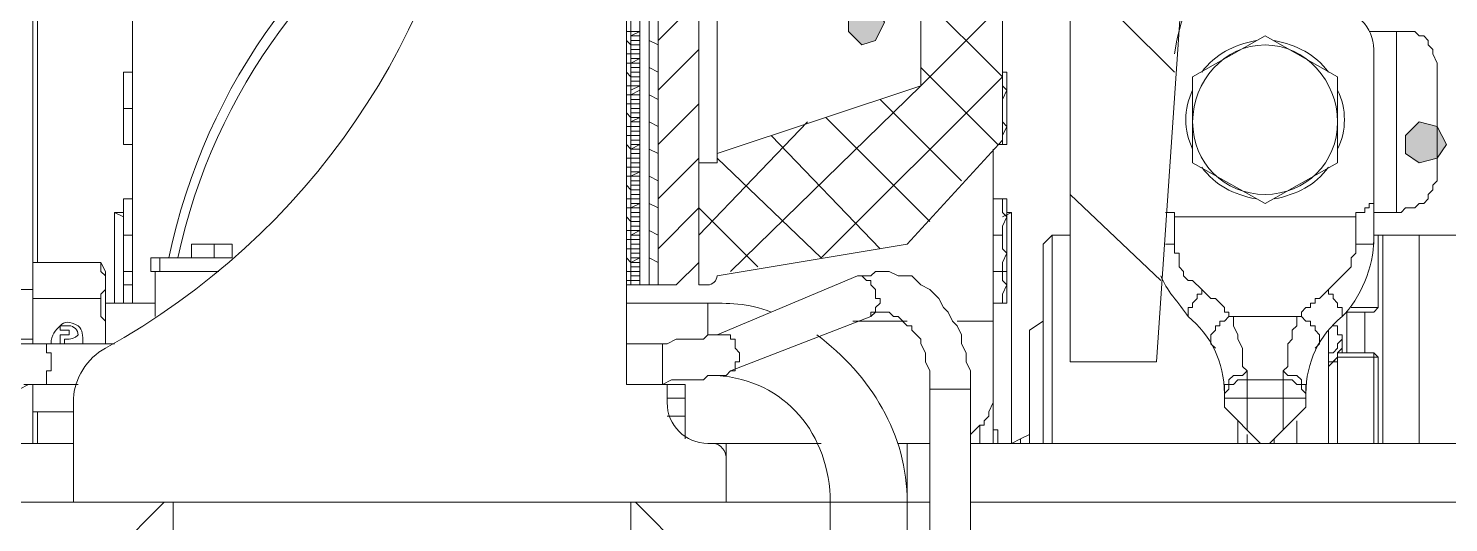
# Model space of a CAD drawing. Header units: millimetres. Extents: x 25083 to 52777, y 24772 to 45779.
# Drawn here: x 46446.4 to 46562.8, y 38639 to 38679.6 of the extents above; entities that cross this region are included whole.
import ezdxf

# ---------------------------------------------------------------- set-up
doc = ezdxf.new("R2010")
doc.units = ezdxf.units.MM

# ---------------------------------------------------------------- blocks, each defined once
blk = doc.blocks.new('zw$F4C5')
h = blk.add_hatch(color=7)
h.dxf.hatch_style = 2
h.paths.add_polyline_path([(406.27, 212.05), (405.52, 213.16), (404.41, 213.53), (403.3, 212.79), (403.3, 211.3), (404.41, 210.19), (405.52, 210.56)])
h = blk.add_hatch(color=7)
h.dxf.hatch_style = 2
h.paths.add_polyline_path([(452.32, 202.02), (451.57, 203.5), (450.09, 203.88), (448.97, 202.76), (448.97, 201.28), (450.09, 200.53), (451.57, 200.91)])
at = {"color": 7, "lineweight": 5}
for points in [[(433.38, 255.12), (428.55, 184.19)], [(421.49, 184.19), (421.49, 234.33)], [(385.1, 233.96), (385.1, 182.34)], [(385.47, 230.61), (385.47, 190.51)], [(385.47, 230.61), (385.47, 190.51)], [(386.21, 230.61), (386.21, 190.51)], [(386.96, 230.61), (386.96, 190.51)], [(387.7, 230.61), (387.7, 190.51)], [(391.04, 190.51), (391.04, 230.61)], [(344.62, 189.02), (344.62, 229.87)], [(336.45, 185.68), (336.45, 228.39)], [(392.53, 200.53), (392.53, 220.59)], [(415.92, 219.1), (415.92, 202.39)], [(336.45, 218.73), (336.45, 192.36)], [(336.82, 217.99), (336.82, 192.36)], [(409.24, 214.27), (409.24, 206.85)], [(431.52, 207.59), (437.46, 210.93)], [(437.46, 210.93), (443.4, 207.59)], [(448.23, 211.3), (446, 211.3)], [(448.23, 211.3), (448.23, 196.45)], [(448.23, 211.3), (449.72, 211.3), (450.09, 210.93), (450.46, 210.93), (450.83, 210.56), (450.83, 210.19), (451.2, 209.82), (451.2, 209.45), (451.57, 208.7), (451.57, 206.48)], [(446.37, 194.22), (446.37, 209.82)], [(343.88, 207.96), (343.88, 202.02)], [(343.88, 206.48), (343.88, 207.96)], [(343.88, 207.96), (344.62, 207.96)], [(416.29, 207.96), (415.92, 207.96)], [(415.92, 207.59), (415.92, 206.85), (416.29, 206.48)], [(416.29, 202.02), (416.29, 207.96)], [(431.52, 200.53), (431.52, 207.59)], [(443.4, 207.59), (443.4, 200.53)], [(343.88, 204.99), (343.88, 206.48)], [(392.53, 201.28), (409.24, 206.85)], [(416.29, 206.48), (415.92, 205.73), (415.92, 205.36)], [(451.57, 201.65), (451.57, 206.48)], [(343.88, 203.5), (343.88, 204.99)], [(343.88, 204.99), (344.62, 204.99)], [(415.92, 204.62), (415.92, 203.88), (416.29, 203.5)], [(343.88, 202.02), (343.88, 203.5)], [(416.29, 203.5), (415.92, 202.76), (415.92, 202.39)], [(343.88, 202.02), (344.62, 202.02)], [(408.12, 193.85), (415.92, 202.39)], [(415.18, 177.51), (415.18, 201.65)], [(415.55, 202.02), (416.29, 202.02)], [(415.92, 202.39), (415.92, 202.02)], [(451.57, 201.65), (451.57, 199.05), (451.2, 198.68), (451.2, 198.31), (450.83, 197.93), (450.83, 197.56), (450.46, 197.19), (450.09, 197.19), (449.72, 196.82), (448.97, 196.82), (448.6, 196.45), (448.23, 196.45)], [(391.04, 200.53), (392.53, 200.53)], [(437.46, 197.19), (431.52, 200.53)], [(443.4, 200.53), (437.46, 197.19)], [(446.37, 198.31), (446.37, 197.19), (446, 197.19), (446, 196.82), (445.63, 196.82), (445.63, 196.45), (444.89, 196.45), (444.89, 196.08)], [(343.88, 197.56), (343.88, 189.02)], [(343.88, 196.08), (343.88, 197.56)], [(343.88, 197.56), (344.62, 197.56)], [(416.29, 197.56), (415.18, 197.56)], [(415.92, 197.56), (415.92, 196.45), (416.29, 196.08)], [(416.29, 189.02), (416.29, 197.56)], [(343.14, 189.02), (343.14, 196.45)], [(343.14, 196.45), (343.88, 196.08)], [(343.88, 196.08), (343.14, 196.45)], [(343.88, 196.45), (343.14, 196.45)], [(343.88, 194.59), (343.88, 196.08)], [(415.92, 196.08), (416.66, 196.45)], [(415.92, 196.08), (416.66, 196.45)], [(416.29, 196.08), (415.92, 195.33), (415.92, 194.59)], [(416.66, 196.45), (416.29, 196.45)], [(416.66, 196.45), (416.66, 177.51)], [(430.03, 196.08), (430.03, 196.45), (429.29, 196.45)], [(430.03, 193.85), (430.03, 196.08)], [(444.89, 196.08), (430.03, 196.08)], [(444.89, 196.08), (444.89, 193.85)], [(448.23, 196.45), (446.37, 196.45)], [(343.88, 193.11), (343.88, 194.59)], [(343.88, 194.59), (344.62, 194.59)], [(415.92, 194.59), (415.18, 194.59)], [(415.92, 194.59), (415.92, 193.48), (416.29, 193.11)], [(420.01, 194.59), (419.26, 193.85)], [(420.01, 194.59), (420.01, 177.51)], [(420.01, 194.59), (421.49, 194.59)], [(453.43, 194.59), (446.37, 194.59)], [(446.74, 188.65), (446.74, 194.59)], [(447.12, 177.51), (447.12, 194.59)], [(450.09, 177.51), (450.09, 194.59)], [(349.45, 192.74), (349.45, 193.85)], [(349.45, 192.74), (349.45, 193.85)], [(349.45, 193.85), (350.56, 193.85)], [(349.45, 193.85), (352.79, 193.85)], [(350.56, 193.85), (351.31, 193.85)], [(351.31, 192.74), (351.31, 193.85)], [(351.31, 193.85), (352.05, 193.85)], [(352.05, 193.85), (352.79, 193.85)], [(352.79, 192.74), (352.79, 193.85)], [(392.53, 191.25), (408.12, 193.85)], [(419.26, 193.85), (419.26, 177.51)], [(429.29, 193.85), (430.03, 193.85)], [(432.26, 190.14), (431.52, 190.88), (431.15, 190.88), (430.78, 191.25), (430.78, 191.62), (430.41, 191.99), (430.41, 193.11), (430.03, 193.11), (430.03, 193.85)], [(444.89, 193.85), (444.89, 193.11), (444.52, 192.74), (444.52, 191.99), (442.66, 190.14)], [(446.37, 194.22), (446.37, 193.85), (444.89, 193.85)], [(336.45, 190.88), (336.45, 192.36)], [(336.45, 192.36), (342.02, 192.36)], [(336.45, 192.36), (336.45, 191.62)], [(342.39, 190.88), (342.39, 191.25), (342.02, 191.62), (342.02, 192.36)], [(342.39, 191.62), (342.02, 192.36)], [(343.88, 191.62), (343.88, 193.11)], [(346.11, 192.74), (346.11, 191.62)], [(352.79, 192.74), (346.11, 192.74)], [(346.85, 192.74), (346.85, 191.62)], [(349.45, 192.74), (352.79, 192.74)], [(389.18, 190.51), (391.04, 192.36)], [(416.29, 193.11), (415.92, 192.36), (415.92, 191.62)], [(342.39, 191.62), (342.39, 185.68)], [(343.88, 190.51), (343.88, 191.62)], [(343.88, 191.62), (344.62, 191.62)], [(351.68, 191.62), (346.11, 191.62)], [(346.48, 187.91), (346.48, 191.62)], [(346.85, 191.62), (346.48, 191.62)], [(392.53, 186.42), (404.04, 191.25)], [(404.04, 191.25), (405.15, 191.25), (405.52, 191.62), (406.64, 191.62), (407.38, 191.25), (408.49, 191.25), (409.24, 190.51), (409.98, 190.14), (410.72, 189.39), (411.09, 188.65), (411.47, 188.28), (411.84, 187.54), (412.21, 187.16), (412.58, 186.42), (412.58, 185.68), (412.95, 184.94), (412.95, 184.19), (413.32, 183.45), (413.32, 181.97)], [(404.04, 191.25), (404.41, 191.25), (404.78, 190.88), (405.15, 190.88), (405.15, 190.51), (405.52, 190.14), (405.52, 189.76)], [(415.18, 191.62), (416.29, 191.62)], [(415.92, 191.62), (415.92, 190.88), (416.29, 190.51)], [(327.54, 190.14), (336.45, 190.14)], [(336.45, 190.51), (336.45, 190.88)], [(336.45, 189.39), (336.45, 190.51)], [(342.02, 189.39), (342.02, 189.76), (342.39, 190.14), (342.39, 190.88)], [(343.88, 189.02), (343.88, 190.51)], [(343.88, 190.51), (344.62, 190.51)], [(389.18, 190.51), (385.1, 190.51)], [(391.04, 190.51), (391.78, 190.51)], [(416.29, 190.51), (415.92, 189.76), (415.92, 189.02)], [(431.15, 187.91), (431.15, 188.65), (431.52, 188.65), (431.52, 189.02), (431.89, 189.39), (431.89, 189.76), (432.26, 189.76), (432.26, 190.14)], [(434.86, 187.91), (434.49, 187.91), (434.49, 188.28), (434.12, 188.28), (434.12, 188.65), (433.38, 189.39), (433, 189.39), (432.26, 190.14)], [(442.66, 190.14), (441.92, 189.39), (441.55, 189.39), (441.55, 189.02), (441.17, 189.02), (441.17, 188.65), (440.8, 188.65), (440.43, 188.28), (440.43, 187.91), (440.06, 187.91)], [(443.77, 187.91), (443.77, 188.65), (443.4, 188.65), (443.4, 189.02), (443.03, 189.39), (443.03, 189.76), (442.66, 189.76), (442.66, 190.14)], [(336.45, 186.05), (336.45, 189.39)], [(336.45, 189.39), (342.02, 189.39)], [(342.39, 186.05), (342.39, 187.54), (342.02, 187.91), (342.02, 189.39)], [(346.48, 189.02), (342.39, 189.02)], [(391.78, 189.02), (385.1, 189.02)], [(391.78, 186.42), (391.78, 189.02)], [(405.52, 189.76), (405.52, 189.39), (405.9, 189.39), (405.9, 189.02), (405.52, 188.65), (405.52, 188.28), (405.15, 188.28), (405.15, 187.91)], [(415.18, 189.02), (416.29, 189.02)], [(444.89, 188.65), (444.52, 188.65)], [(445.26, 188.65), (444.89, 188.65)], [(446, 188.65), (445.26, 188.65)], [(446.74, 188.65), (446, 188.65)], [(446.37, 188.28), (446.74, 188.65)], [(393.64, 183.45), (405.15, 187.91)], [(408.12, 187.54), (403.67, 187.54)], [(405.15, 187.91), (405.52, 188.28), (406.64, 188.28), (407.01, 187.91), (407.38, 187.91), (408.12, 187.16), (408.49, 187.16), (408.49, 186.79), (409.24, 186.05), (409.24, 185.68), (409.61, 184.94), (409.61, 184.19), (409.98, 183.45), (409.98, 181.97)], [(415.18, 187.54), (412.21, 187.54)], [(418.15, 186.79), (419.26, 187.54)], [(433.38, 185.31), (433, 185.68), (433, 186.42), (433.38, 186.79), (433.38, 187.16), (433.75, 187.16), (433.75, 187.54), (434.12, 187.54), (434.49, 187.91), (434.86, 187.91)], [(435.98, 183.45), (435.6, 183.82), (435.6, 185.31), (435.23, 186.05), (435.23, 186.42), (434.86, 187.16), (434.86, 187.91)], [(434.86, 187.91), (440.06, 187.91)], [(440.06, 187.91), (440.06, 187.16), (439.69, 186.79), (439.69, 186.05), (439.32, 185.68), (439.32, 183.82), (438.95, 183.45)], [(441.55, 185.31), (441.92, 185.68), (441.92, 186.42), (441.55, 186.79), (441.55, 187.16), (441.17, 187.16), (441.17, 187.54), (440.8, 187.54), (440.43, 187.91), (440.06, 187.91)], [(444.15, 184.94), (444.15, 188.28)], [(444.52, 188.28), (444.15, 188.28)], [(444.15, 188.28), (444.52, 188.28)], [(444.89, 188.28), (444.52, 188.28)], [(444.52, 188.28), (444.89, 188.28)], [(444.89, 188.28), (445.26, 188.28)], [(445.26, 188.28), (444.89, 188.28)], [(445.26, 188.28), (445.63, 188.28)], [(445.63, 188.28), (445.26, 188.28)], [(445.63, 188.28), (445.63, 184.94)], [(446.37, 188.28), (445.63, 188.28)], [(445.63, 188.28), (446, 188.28)], [(446, 188.28), (446.37, 188.28)], [(338.68, 187.16), (338.68, 186.79)], [(339.42, 187.16), (338.68, 187.16)], [(338.68, 186.79), (339.42, 186.79)], [(338.68, 186.42), (338.68, 185.68)], [(339.42, 186.42), (338.68, 186.42)], [(339.42, 186.79), (339.42, 186.42)], [(388.07, 185.68), (388.44, 185.68), (389.18, 186.05), (391.41, 186.05), (391.78, 186.42), (392.53, 186.42)], [(392.53, 186.42), (393.64, 186.42), (393.64, 186.05), (394.01, 186.05), (394.01, 185.31)], [(418.15, 186.79), (418.15, 177.51)], [(442.66, 186.79), (442.66, 177.51)], [(443.03, 187.16), (443.4, 187.16), (443.4, 186.42), (443.77, 186.42), (443.77, 186.05)], [(325.31, 186.05), (336.45, 186.05)], [(327.54, 176.02), (327.54, 176.77), (327.91, 177.51), (327.91, 178.62), (329.4, 181.59), (329.77, 181.97), (330.14, 182.71), (330.88, 183.08), (331.25, 183.82), (332.74, 184.57), (333.11, 184.94), (333.85, 185.31), (334.59, 185.31), (335.34, 185.68), (337.57, 185.68)], [(336.45, 185.68), (336.45, 186.05)], [(337.57, 185.68), (337.57, 184.94), (337.94, 184.94), (337.94, 184.19)], [(337.57, 185.68), (343.14, 185.68)], [(339.05, 185.68), (339.05, 186.05)], [(339.05, 186.05), (339.42, 186.05)], [(342.39, 185.68), (342.39, 186.05)], [(385.1, 185.68), (388.07, 185.68)], [(388.07, 185.68), (388.07, 184.19)], [(394.01, 185.31), (394.38, 184.94), (394.38, 184.19), (394.01, 184.19), (394.01, 183.45), (393.64, 183.45)], [(443.77, 186.05), (443.4, 185.68), (443.4, 185.31), (443.03, 184.94), (442.66, 184.94)], [(443.4, 184.94), (443.77, 185.31)], [(443.77, 186.05), (443.77, 185.31)], [(443.77, 186.05), (443.77, 185.31)], [(443.77, 185.68), (443.77, 185.31)], [(443.77, 185.31), (443.77, 184.94)], [(337.94, 184.19), (337.94, 183.45), (337.57, 183.45), (337.57, 182.34)], [(388.07, 184.19), (388.07, 182.34)], [(421.49, 184.19), (428.55, 184.19)], [(442.66, 183.82), (443.4, 184.57)], [(443.4, 184.19), (443.03, 184.19), (442.66, 183.82)], [(442.66, 184.19), (443.03, 184.19)], [(443.03, 184.19), (443.4, 184.57)], [(443.4, 184.57), (443.4, 184.94)], [(443.4, 184.57), (443.4, 184.94)], [(443.4, 184.94), (443.4, 184.57)], [(446.37, 184.94), (443.4, 184.94)], [(443.4, 184.57), (443.4, 177.51)], [(446.74, 184.57), (443.4, 184.57)], [(446.37, 184.94), (446.74, 184.57)], [(446.74, 184.57), (446.74, 177.51)], [(388.07, 182.34), (388.81, 182.71), (391.41, 182.71), (391.78, 183.08), (393.27, 183.08), (393.64, 183.45)], [(414.07, 179), (414.44, 179), (414.44, 179.37), (414.81, 179.74), (414.81, 180.11), (415.18, 180.85), (415.18, 183.45)], [(434.12, 181.59), (434.12, 182.34), (434.49, 182.34), (434.49, 182.71), (434.86, 183.08), (435.6, 183.08), (435.98, 183.45)], [(435.98, 178.62), (435.98, 183.45)], [(440.8, 181.59), (440.8, 182.34), (440.43, 182.34), (440.43, 182.71), (440.06, 183.08), (439.32, 183.08), (438.95, 183.45)], [(438.95, 178.62), (438.95, 183.45)], [(330.88, 176.02), (330.88, 176.77), (331.25, 177.51), (331.25, 177.88), (331.62, 178.62), (331.62, 179), (331.99, 179.37), (332.37, 180.11), (333.85, 181.59), (334.22, 181.59), (334.97, 181.97), (335.34, 181.97), (336.08, 182.34), (337.57, 182.34)], [(335.71, 182.34), (336.45, 182.34)], [(336.45, 177.51), (336.45, 182.34)], [(336.45, 181.97), (336.45, 182.34)], [(336.45, 181.59), (336.45, 181.97)], [(337.57, 182.34), (340.16, 182.34)], [(385.1, 182.34), (389.93, 182.34)], [(385.1, 182.34), (388.07, 182.34)], [(388.44, 180.85), (388.44, 182.34)], [(389.93, 177.88), (389.93, 182.34)], [(409.98, 181.97), (409.98, 157.46)], [(412.95, 181.97), (409.98, 181.97)], [(413.32, 181.97), (412.95, 181.97)], [(413.32, 181.97), (413.32, 145.57)], [(435.98, 182.71), (435.23, 182.71), (434.86, 182.34), (434.49, 182.34), (434.49, 181.97), (434.12, 181.59), (434.12, 181.22)], [(438.95, 182.71), (435.98, 182.71)], [(440.8, 181.22), (440.8, 181.59), (440.43, 181.97), (440.43, 182.34), (440.06, 182.34), (439.69, 182.71), (438.95, 182.71)], [(336.45, 180.11), (336.45, 181.59)], [(336.45, 180.11), (336.45, 180.85)], [(339.79, 181.22), (339.79, 172.68)], [(388.44, 181.22), (389.93, 181.22)], [(434.12, 180.48), (434.12, 181.59)], [(434.12, 181.22), (440.8, 181.22)], [(434.12, 180.48), (437.09, 177.51)], [(437.83, 177.51), (440.8, 180.48)], [(440.8, 180.48), (440.8, 181.59)], [(336.45, 180.11), (336.45, 177.51)], [(336.45, 180.11), (339.79, 180.11)], [(336.82, 180.11), (336.82, 177.51)], [(389.93, 179.74), (388.44, 179.74)], [(435.23, 177.51), (435.23, 179.37)], [(440.06, 179.37), (440.06, 177.51)], [(413.32, 178.25), (414.07, 179)], [(414.07, 177.51), (414.07, 179)], [(415.55, 178.62), (415.18, 178.62)], [(415.55, 177.51), (415.55, 178.62)], [(418.15, 178.25), (417.41, 177.88)], [(435.98, 178.25), (435.98, 177.51)], [(331.25, 177.51), (339.79, 177.51)], [(391.78, 177.51), (393.27, 177.51)], [(393.27, 172.68), (393.27, 177.51)], [(393.27, 177.51), (401.07, 177.51)], [(407.38, 177.51), (409.98, 177.51)], [(408.12, 172.68), (408.12, 177.51)], [(413.32, 177.51), (460.49, 177.51)], [(417.41, 177.88), (416.66, 177.51)], [(417.41, 177.88), (417.41, 177.51)], [(438.2, 177.88), (438.2, 177.51)], [(339.79, 172.68), (393.27, 172.68)], [(347.22, 172.68), (343.14, 168.6)], [(347.96, 172.68), (347.96, 99.52)], [(385.47, 99.52), (385.47, 172.68)], [(385.84, 172.68), (389.93, 168.6)], [(401.81, 157.46), (401.81, 172.68)], [(401.81, 172.68), (404.78, 172.68)], [(404.78, 172.68), (408.12, 172.68)], [(408.12, 157.46), (408.12, 172.68)]]:
    blk.add_lwpolyline(points, dxfattribs=at)
at = {"color": 7, "lineweight": 0}
for points in [[(421.49, 216.5), (430.03, 207.96)], [(409.24, 214.27), (415.92, 207.59)], [(391.04, 213.9), (387.7, 210.56)], [(415.92, 213.53), (409.24, 206.85)], [(385.1, 211.3), (385.47, 211.3)], [(386.21, 211.3), (385.47, 210.93)], [(386.21, 211.3), (385.47, 211.3)], [(386.21, 210.93), (385.47, 210.93)], [(385.1, 210.56), (385.47, 210.19)], [(386.21, 210.56), (385.47, 210.56)], [(386.21, 210.19), (385.47, 210.19)], [(386.21, 209.82), (385.47, 209.82)], [(387.7, 210.19), (386.96, 210.56)], [(391.04, 209.82), (387.7, 206.48)], [(385.1, 209.45), (385.47, 209.45)], [(385.1, 208.7), (385.47, 208.7)], [(385.47, 208.7), (385.47, 209.45)], [(386.21, 209.45), (385.47, 209.45)], [(386.21, 209.08), (385.47, 208.7)], [(386.21, 209.08), (385.47, 209.08)], [(386.21, 208.7), (385.47, 208.7)], [(385.1, 207.96), (385.47, 207.59)], [(386.21, 208.33), (385.47, 208.33)], [(386.21, 207.96), (385.47, 207.96)], [(386.21, 207.59), (385.47, 207.59)], [(387.7, 207.96), (386.96, 208.33)], [(415.92, 207.59), (401.07, 192.74)], [(409.24, 208.33), (415.55, 202.02)], [(385.1, 206.85), (385.47, 206.85)], [(385.1, 206.1), (385.47, 206.1)], [(386.21, 207.22), (385.47, 207.22)], [(386.21, 206.85), (385.47, 206.48)], [(386.21, 206.85), (385.47, 206.85)], [(385.47, 205.73), (385.47, 206.48)], [(386.21, 206.48), (385.47, 206.1)], [(386.21, 206.1), (385.47, 206.1)], [(387.7, 205.73), (386.96, 206.1)], [(409.24, 206.85), (393.64, 191.62)], [(385.1, 205.36), (385.47, 205.36)], [(386.21, 205.73), (385.47, 205.73)], [(386.21, 205.36), (385.47, 205.36)], [(386.21, 204.99), (385.47, 204.99)], [(391.04, 205.36), (387.7, 202.02)], [(405.9, 205.73), (412.58, 199.05)], [(385.1, 204.62), (385.47, 204.25)], [(386.21, 204.62), (385.47, 204.62)], [(386.21, 204.25), (385.47, 203.88)], [(386.21, 204.25), (385.47, 204.25)], [(386.21, 203.88), (385.47, 203.88)], [(387.7, 203.5), (386.96, 203.88)], [(399.95, 203.88), (391.04, 194.59)], [(401.44, 204.25), (409.98, 195.71)], [(385.1, 203.5), (385.47, 203.5)], [(385.1, 202.76), (385.47, 202.76)], [(386.21, 203.5), (385.47, 203.5)], [(385.47, 202.39), (385.47, 203.13)], [(386.21, 203.13), (385.47, 203.13)], [(386.21, 202.76), (385.47, 202.76)], [(396.98, 202.76), (405.9, 193.48)], [(385.1, 202.02), (385.47, 201.65)], [(386.21, 202.39), (385.47, 202.39)], [(386.21, 202.02), (385.47, 201.65)], [(386.21, 202.02), (385.47, 202.02)], [(386.21, 201.65), (385.47, 201.65)], [(387.7, 201.28), (386.96, 201.65)], [(385.1, 200.91), (385.47, 200.91)], [(386.21, 201.28), (385.47, 201.28)], [(386.21, 200.91), (385.47, 200.91)], [(386.21, 200.53), (385.47, 200.53)], [(391.04, 200.91), (387.7, 197.56)], [(392.53, 200.91), (401.07, 192.74)], [(385.1, 200.16), (385.47, 200.16)], [(385.1, 199.42), (385.47, 199.42)], [(385.47, 199.42), (385.47, 200.16)], [(386.21, 200.16), (385.47, 200.16)], [(386.21, 199.79), (385.47, 199.42)], [(386.21, 199.79), (385.47, 199.79)], [(386.21, 199.42), (385.47, 199.42)], [(387.7, 199.05), (386.96, 199.42)], [(385.1, 198.68), (385.47, 198.31)], [(386.21, 199.05), (385.47, 199.05)], [(386.21, 198.68), (385.47, 198.68)], [(386.21, 198.31), (385.47, 198.31)], [(386.21, 197.93), (385.47, 197.93)], [(421.49, 197.93), (428.92, 190.88)], [(385.1, 197.56), (385.47, 197.56)], [(385.1, 196.82), (385.47, 196.82)], [(386.21, 197.56), (385.47, 197.56)], [(386.21, 197.19), (385.47, 196.82)], [(386.21, 197.19), (385.47, 197.19)], [(385.47, 196.45), (385.47, 196.82)], [(386.21, 196.82), (385.47, 196.82)], [(387.7, 196.82), (386.96, 197.19)], [(391.04, 196.82), (387.7, 193.48)], [(391.04, 196.82), (395.87, 191.99)], [(385.1, 196.08), (385.47, 195.71)], [(386.21, 196.45), (385.47, 196.45)], [(386.21, 196.08), (385.47, 196.08)], [(386.21, 195.71), (385.47, 195.71)], [(385.1, 194.96), (385.47, 194.96)], [(386.21, 195.33), (385.47, 195.33)], [(386.21, 194.96), (385.47, 194.59)], [(386.21, 194.96), (385.47, 194.96)], [(386.21, 194.59), (385.47, 194.59)], [(387.7, 194.59), (386.96, 194.96)], [(385.1, 194.22), (385.47, 194.22)], [(385.1, 193.48), (385.47, 193.48)], [(386.21, 194.22), (385.47, 194.22)], [(385.47, 193.11), (385.47, 193.85)], [(386.21, 193.85), (385.47, 193.85)], [(386.21, 193.48), (385.47, 193.48)], [(385.1, 192.74), (385.47, 192.36)], [(386.21, 193.11), (385.47, 193.11)], [(386.21, 192.74), (385.47, 192.36)], [(386.21, 192.74), (385.47, 192.74)], [(386.21, 192.36), (385.47, 192.36)], [(387.7, 192.36), (386.96, 192.74)], [(385.1, 191.62), (385.47, 191.62)], [(386.21, 191.99), (385.47, 191.99)], [(386.21, 191.62), (385.47, 191.62)], [(386.21, 191.25), (385.47, 191.25)], [(385.1, 190.88), (385.47, 190.88)], [(385.47, 190.51), (385.47, 190.88)], [(386.21, 190.88), (385.47, 190.88)], [(391.04, 190.88), (391.04, 190.51)], [(443.4, 177.51), (443.4, 184.94)], [(443.4, 184.94), (443.77, 184.94)], [(443.77, 184.94), (444.15, 184.94)], [(444.15, 184.94), (444.52, 184.94)], [(444.52, 184.94), (444.89, 184.94)], [(444.89, 184.94), (445.26, 184.94)], [(445.26, 184.94), (445.63, 184.94)], [(445.63, 184.94), (446, 184.94)], [(446, 184.94), (446.37, 184.94)], [(446.37, 177.51), (446.37, 184.94)], [(330.88, 172.68), (339.79, 172.68)], [(347.22, 172.68), (343.14, 168.6)], [(393.27, 172.68), (401.81, 172.68)], [(408.12, 172.68), (409.98, 172.68)], [(413.32, 172.68), (460.49, 172.68)]]:
    blk.add_lwpolyline(points, dxfattribs=at)
for points in [[(406.27, 212.05), (405.52, 213.16), (404.41, 213.53), (403.3, 212.79), (403.3, 211.3), (404.41, 210.19), (405.52, 210.56)], [(452.32, 202.02), (451.57, 203.5), (450.09, 203.88), (448.97, 202.76), (448.97, 201.28), (450.09, 200.53), (451.57, 200.91)]]:
    blk.add_lwpolyline(points, close=True, dxfattribs=at)
at = {"color": 7, "lineweight": 5}
for points in [[(342.39, 185.31), (359.1, 194.59), (370.24, 210.93), (372.84, 229.87)], [(372.47, 226.16), (359.48, 219.47), (350.56, 206.85), (347.59, 192.74)], [(372.1, 225.04), (359.85, 217.99), (351.31, 206.48), (348.33, 192.74)], [(433, 217.62), (431.52, 215.02), (430.41, 212.05), (430.03, 209.45)], [(446.37, 209.82), (446.37, 211.67), (444.89, 213.16), (443.03, 213.16)], [(436.72, 210.56), (434.86, 210.19), (433.38, 209.45), (432.26, 207.96)], [(442.66, 207.96), (441.55, 209.45), (440.06, 210.19), (438.2, 210.56)], [(431.52, 206.48), (430.78, 204.99), (430.78, 203.13), (431.52, 201.65)], [(443.4, 206.48), (444.15, 204.99), (444.15, 203.13), (443.4, 201.65)], [(432.26, 200.16), (433.38, 198.68), (434.86, 197.93), (436.72, 197.56)], [(438.2, 197.56), (440.06, 197.93), (441.55, 198.68), (442.66, 200.16)], [(443.77, 187.91), (445.26, 189.39), (446.37, 191.99), (446.37, 194.22)], [(391.78, 190.51), (392.16, 190.51), (392.53, 190.88), (392.53, 191.25)], [(428.92, 191.25), (429.29, 190.14), (430.41, 189.02), (431.15, 187.91)], [(396.98, 188.28), (395.13, 189.02), (393.27, 189.02), (391.78, 189.02)], [(338.68, 187.16), (339.05, 187.54), (339.42, 187.54), (340.16, 187.16)], [(434.12, 181.59), (434.12, 184.19), (433, 186.42), (431.15, 187.91)], [(443.77, 187.91), (441.92, 186.42), (440.8, 184.19), (440.8, 181.59)], [(337.94, 185.68), (337.94, 186.42), (338.31, 186.79), (338.68, 187.16)], [(339.42, 187.16), (339.79, 187.16), (340.16, 186.79), (340.16, 186.42)], [(340.16, 186.42), (340.16, 186.42), (339.79, 186.05), (339.42, 186.05)], [(340.16, 187.16), (340.54, 186.79), (340.54, 186.42), (340.54, 185.68)], [(408.12, 172.68), (408.12, 178.25), (405.15, 183.08), (400.7, 186.42)], [(342.39, 185.31), (340.91, 184.57), (339.79, 182.71), (339.79, 181.22)], [(401.81, 172.68), (401.81, 178.25), (398.1, 182.71), (392.53, 183.08)], [(385.47, 182.34), (385.47, 182.34), (385.47, 182.34), (385.47, 182.34)], [(387.33, 182.34), (387.7, 182.34), (388.07, 182.34), (388.44, 182.34)], [(388.44, 180.85), (388.44, 179), (389.93, 177.51), (391.78, 177.51)], [(393.27, 176.4), (393.27, 176.77), (392.9, 177.51), (392.16, 177.51)]]:
    blk.add_open_spline(points, degree=3, dxfattribs=at)
blk.add_open_spline([(443.4, 203.88), (443.4, 207.22), (440.8, 210.19), (437.46, 210.19), (434.12, 210.19), (431.52, 207.22), (431.52, 203.88), (431.52, 200.53), (434.12, 197.93), (437.46, 197.93), (440.8, 197.93), (443.4, 200.53), (443.4, 203.88)], degree=3, knots=[0, 0, 0, 0, 1, 1, 1, 2, 2, 2, 3, 3, 3, 4, 4, 4, 4], dxfattribs=at)

msp = doc.modelspace()

# ---------------------------------------------------------------- block references
msp.add_blockref('zw$F4C5', (46110.278, 38468.039))

doc.saveas('drawing.dxf')
